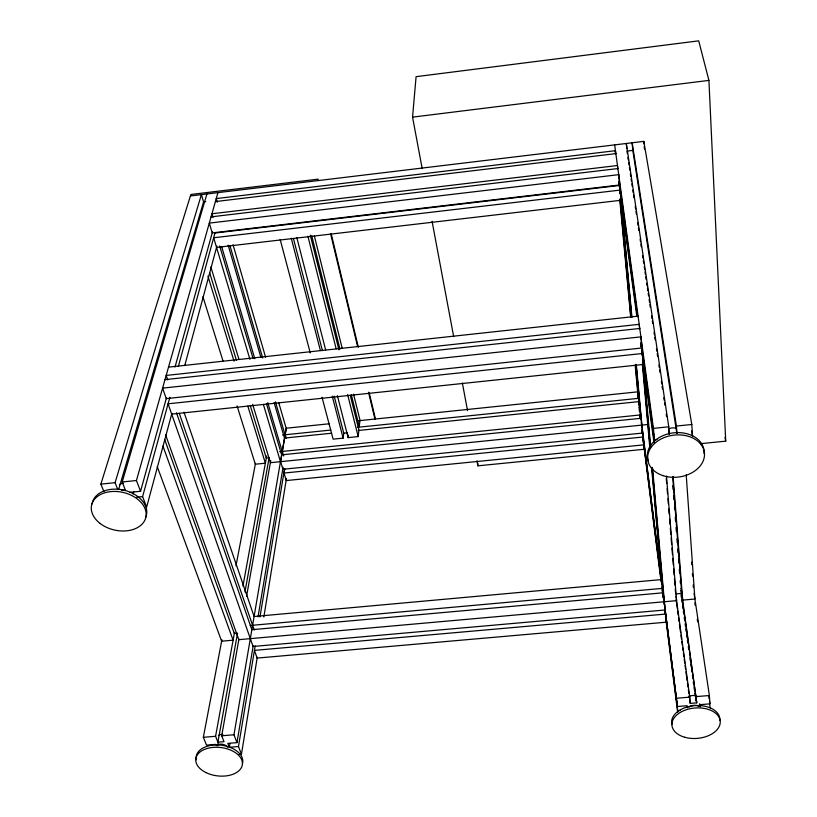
<?xml version="1.0" encoding="UTF-8"?>
<svg xmlns="http://www.w3.org/2000/svg" width="817" height="817" viewBox="0 0 817 817"><rect width="100%" height="100%" fill="white"/><g stroke="black" fill="none" stroke-linecap="round" stroke-linejoin="round"><path stroke-width="1.23" d="M644.797 449.217L477.884 465.833L477.904 463.341M422.185 168.568L412.554 117.137L416.088 76.665L698.709 40.85L708.921 80.403L725.721 441.16L700.435 443.682M337.37 395.642L348.144 437.626L358.183 436.595L358.908 429.956L350.289 395.428M348.144 437.626L348.44 435.134M322.021 397.266L333.122 439.158L343.14 438.137L343.743 433.153L334.194 396.204M239.013 754.469L241.444 754.275L257.263 657.297M263.84 616.998L286.45 478.466M241.444 754.275L238.472 746.534L255.18 645.879M259.98 616.937L284.622 468.468M284.03 473.053L642.989 437.013L643.725 444.877L286.267 480.57L284.03 473.053L284.714 468.938M238.472 746.534L229.342 747.279L227.82 743.378L236.971 742.633L253.188 645.798M258.029 616.876L283.08 467.222M236.971 742.633L233.958 734.769L286.154 428.231L278.709 402.536M636.372 365.393L642.632 433.061L282.907 469.275L280.629 461.656L281.794 454.824L641.028 418.294L636.096 365.087M283.724 455.988L282.376 451.433L284.643 438.055L331.631 433.224M286.205 438.167L285.204 434.756L286.318 428.21L329.445 423.747M229.342 747.279L229.985 743.521M217.639 745.768L218.088 743.256M234.51 632.44L215.576 736.291L217.904 742.173L224.011 741.673L221.693 735.78L238.942 639.047M246.56 596.328L270.754 460.655M317.895 180.608L318.16 179.148L190.861 194.477L100.879 484.124L103.912 491.609M217.904 742.173L237.298 634.492M244.967 591.927L269.089 457.949M242.945 586.146L266.669 456.029M215.637 744.379L206.517 745.124L203.341 737.291L221.918 639.701M235.97 565.885L255.496 463.29M171.825 413.576L146.641 507.153L142.597 496.603L169.885 397.225M184.754 365.556L216.903 246.121M178.31 366.557L215.024 232.835M129.934 492.345L140.555 491.283L166.474 397.818M175.012 367.068L212.532 231.793M140.555 491.283L136.429 480.529L217.925 192.649M133.048 493.979L133.743 491.517M121.815 490.384L125.348 490.026L122.193 481.969L206.905 193.976M118.628 489.516L203.556 201.86L201.401 194.63L115.085 482.684L117.811 489.587M412.554 117.137L708.921 80.403M190.402 195.957L643.827 141.372L691.795 424.493L692.54 436.002L691.693 430.967M203.556 201.86L205.751 201.595M676.864 433.418L632.797 150.399L626.976 151.104L627.354 153.616M215.392 201.585L615.844 153.616M211.072 216.862L617.887 168.557M214.973 233.039L619.521 185.469L619.143 181.384M216.556 247.418L621.094 200.257M168.527 367.139L638.077 316.138M164.993 379.639L639.762 328.475M171.682 414.117L643.357 364.443M358.622 420.735L637.648 391.854L677.426 706.521L687.158 705.725L687.322 707.788M282.58 435.032L285.041 434.777L275.452 401.852M285.204 434.756L330.793 430.059M357.386 427.322L638.486 398.349M358.295 430.488L638.904 401.627M343.743 433.153L347.491 432.765M279.7 451.699L282.202 451.444L267.782 402.648M282.376 451.433L640.589 414.924M268.803 457.816L266.301 458.071L250.268 405.62M280.629 461.656L647.779 424.503M100.879 484.124L115.085 482.684M122.193 481.969L136.429 480.529M614.65 144.885L653.426 428.363L668.755 426.811L669.327 434.205M632.797 150.399L632.144 142.781L676.425 426.035L691.795 424.493M641.182 342.721L654.417 439.822L656.95 439.566M136.715 497.185L142.597 496.603M661.586 579.57L254.097 616.508L183.988 412.166M250.165 625.495L662.699 588.352M663.271 592.785L251.85 629.703L176.503 412.779M237.747 633.155L234.316 633.461L164.717 439.648M203.341 737.291L215.576 736.291M221.693 735.78L233.958 734.769M676.711 698.218L689.762 697.146L690.242 703.386L696.758 702.855L681.01 588.189M696.298 696.605L709.381 695.522L709.922 703.856L700.159 704.663L700.302 706.725M680.214 710.443L677.783 710.637L664.936 609.574M157.232 466.578L221.632 641.202L233.1 640.181L162.961 446.123M165.514 434.664L238.83 639.67L676.588 600.648L666.478 476.097M167.73 379.925L166.178 375.442L639.2 324.339L639.619 329.088M179.291 413.361L254.23 629.978M202.933 296.796L223.051 361.094M237.093 405.988L255.323 464.219L265.362 463.198L247.827 406.1M207.916 276.115L234.03 361.155M210.868 266.965L238.962 359.357M252.647 404.344L270.396 462.698L280.456 461.676L263.391 404.456M209.642 272.684L236.481 360.501M249.961 359.419L213.676 237.767L620.154 190.095L631.909 317.119M213.023 217.434L211.95 213.768L617.478 165.524L617.785 168.833M221.621 246.509L254.792 358.734M219.702 245.988L253.015 358.346M266.413 403.537L281.62 454.834M228.127 245.161L260.94 357.489M274.134 402.669L284.479 438.075M233.008 244.712L265.607 357.274M217.302 202.218L216.239 198.592L615.446 150.685L615.752 153.964M229.985 245.764L262.666 357.948M280.19 239.555L310.256 352.913M291.271 238.258L320.407 350.534M332.253 396.184L343.14 438.137M293.456 238.564L322.419 350.636M296.816 237.604L325.656 349.962M307.927 236.307L336.155 348.818M347.633 394.56L358.183 436.595M311.747 235.756L339.954 349.073M351.29 394.642L359.266 426.668L359.98 420.132L353.557 394.182M310.276 235.102L338.902 349.799M314.382 236.021L342.231 348.461M331.161 233.56L358.346 347.327M369.274 393.089L375.483 419.06M330.619 233.825L357.56 346.428M368.518 392.221L375.023 419.438M724.996 437.422L725.721 441.16M432.06 221.244L453.68 336.645M462.371 383.05L467.538 410.645M476.944 460.819L477.884 465.833M694.062 593.418L709.381 695.522M668.755 426.811L626.312 143.475L626.751 148.561M694.818 602.864L695.196 605.397M697.269 619.276L697.647 621.808M708.788 696.288L709.166 698.811M709.544 701.333L709.922 703.856M627.916 157.395L628.293 159.907M628.671 162.42L629.039 164.942M629.417 167.454L629.795 169.977M630.356 173.745L630.734 176.268M631.112 178.78L631.49 181.292M631.858 183.815L632.235 186.327M632.797 190.106L633.175 192.618M633.553 195.14L633.931 197.653M635.238 206.456L635.616 208.978M635.994 211.491L636.372 214.013M637.679 222.816L638.057 225.329M638.434 227.851L638.812 230.363M640.119 239.167L640.497 241.689M640.875 244.201L641.253 246.724M642.56 255.527L642.938 258.039M643.316 260.562L643.694 263.074M644.256 266.853L644.633 269.365M645.011 271.887L645.379 274.4M645.757 276.912L646.135 279.434M646.696 283.203L647.074 285.725M647.452 288.238L647.82 290.76M648.198 293.272L648.575 295.785M649.137 299.563L649.515 302.076M649.893 304.598L650.261 307.11M651.578 315.913L651.956 318.436M652.334 320.948L652.712 323.471M654.019 332.274L654.397 334.786M654.774 337.309L655.152 339.821M656.459 348.634L656.837 351.147M657.215 353.659L657.593 356.181M658.9 364.985L659.278 367.497M659.656 370.019L660.034 372.532M661.341 381.345L661.719 383.857M662.097 386.37L662.475 388.892M663.792 397.695L664.16 400.218M664.538 402.73L664.915 405.242M666.233 414.056L666.601 416.568M668.674 430.406L669.235 434.184M709.626 704.223L710.187 707.992M699.73 703.733L700.098 706.266M680.949 590.538L696.758 702.855M681.041 594.847L681.398 597.38M681.756 599.903L682.113 602.435M682.644 606.224L683.002 608.757M683.349 611.279L683.706 613.812M684.237 617.601L684.595 620.123M685.126 623.912L685.483 626.445M685.831 628.967L686.188 631.5M686.719 635.289L687.077 637.822M687.434 640.344L687.781 642.867M688.312 646.666L688.67 649.188M689.916 658.032L690.263 660.565M690.804 664.354L691.151 666.876M691.509 669.409L691.866 671.931M692.397 675.73L692.755 678.253M693.286 682.042L693.633 684.575M693.99 687.097L694.348 689.63M694.879 693.419L695.236 695.941M695.584 698.474L695.941 700.996M675.996 596.287L689.762 697.146M619.204 181.486L637.587 316.322M676.149 599.903L677.354 608.736M677.691 611.259L678.212 615.048M678.559 617.57L679.07 621.359M679.417 623.882L680.622 632.715M680.959 635.238L681.48 639.027M681.827 641.549L682.338 645.338M682.685 647.861L683.022 650.383M683.369 652.906L683.89 656.694M684.227 659.217L684.748 663.006M685.085 665.528L685.606 669.317M685.953 671.84L687.148 680.673M687.495 683.196L688.016 686.985M688.353 689.507L688.874 693.296M689.211 695.818L690.242 703.386M618.99 181.517L637.372 316.669M640.988 343.191L654.397 441.711M619.409 185.459L619.133 183.416L619.368 185.939M641.345 346.765L640.916 343.63L641.233 347.123M618.877 183.927L619.225 186.46M619.735 190.249L620.246 194.037L619.664 187.736M636.862 316.547L620.593 196.54L631.633 316.945M642.519 358.234L653.998 442.855M663.251 594.531L663.68 597.86M638.547 400.963L639.027 404.793M639.354 407.315L639.834 411.104M640.314 414.893L640.794 418.682M641.284 422.46L641.6 424.993M642.233 429.987L661.841 584.063M662.168 586.586L662.873 592.182M663.128 594.163L663.608 597.952M664.252 602.997L664.578 605.53M665.058 609.308L677.426 706.521M639.231 407.448L639.711 411.237M640.201 415.026L640.681 418.815M661.719 584.308L642.019 429.905L642.203 432.295M662.199 588.097L662.689 591.886M662.965 594.071L663.486 598.207M640.119 416.507L640.436 419.029M641.856 430.161L642.203 432.949M642.683 436.738L660.984 580.938M662.117 589.792L662.434 592.325M664.681 610.033L664.997 612.556M665.487 616.355L677.681 712.485M642.162 429.916L642.346 431.887M620.542 198.582L631.561 317.507M635.902 364.321L640.926 418.498M620.083 199.154L630.918 317.006M635.493 364.933L639.456 407.571M640.181 415.424L640.508 418.937M615.242 151.216L615.477 153.749M619.715 199.195L630.693 317.067M635.177 365.24L638.179 397.491M639.272 409.215L639.476 411.441M641.141 342.762L641.529 347.174M641.794 351.31L642.213 355.977M642.662 361.043L650.322 447.154M652.119 467.416L663.71 597.727M664.282 603.252L664.466 605.295M664.762 609.574L665.089 613.22M642.54 361.911L650.199 447.93M652.007 468.172L663.149 593.295M663.159 594.378L663.424 597.441M642.336 363.81L649.811 447.573M651.619 467.886L662.005 584.267M662.995 595.348L663.2 597.656M650.679 446.93L642.387 353.506L168.077 403.812L253.066 646.482L665.14 609.982L652.589 468.498M653.426 428.363L654.417 439.822M666.274 478.445L666.682 483.521M667.101 488.597L667.509 493.672M667.928 498.748L668.337 503.823M668.755 508.899L669.164 513.975M669.572 519.05L669.991 524.126M670.297 527.935L670.818 534.277M671.125 538.086L671.645 544.428M671.952 548.238L672.473 554.59M672.779 558.389L673.3 564.741M673.606 568.54L674.127 574.892M674.433 578.702L674.954 585.043M675.261 588.853L675.669 593.928L681.746 593.377L672.667 476.536M643.827 141.372L644.031 143.915M644.235 146.437L644.439 149M673.137 476.719L682.685 600.107L694.899 599.024L686.219 474.83M672.779 485.655L673.075 489.454M673.565 495.796L673.862 499.595M674.454 507.204L674.658 509.737M675.25 517.345L675.547 521.144M676.037 527.486L676.333 531.285M676.936 538.883L677.232 542.692M677.722 549.024L678.018 552.833M678.508 559.165L678.815 562.964M679.305 569.306L679.601 573.105M680.193 580.713L680.387 583.246M676.425 426.035L676.966 433.439M691.591 562.096L691.764 564.639M692.397 573.534L692.571 576.077M693.204 584.982L693.378 587.525M119.476 484.849A7.312 5.147 13 0 1 123.387 483.235M92.127 503.895A27.747 19.281 12.7 0 1 124.93 490.425A27.747 19.281 12.7 0 1 145.487 517.835M668.745 428.884A7.506 5.617 -7.5 0 1 676.302 428.414M648.361 460.992A28.483 21.068 -7.3 0 1 672.82 432.939A28.483 21.068 -7.3 0 1 704.05 453.517M218.323 735.586A6.189 3.83 7 0 1 222.878 734.381M216.168 745.655A6.291 3.871 6.9 0 1 222.183 744.226A6.291 3.871 6.9 0 1 227.463 747.208M196.458 759.79A23.417 14.277 6.8 0 1 219.793 745.043A23.417 14.277 6.8 0 1 242.455 763.589M689.007 696.462A6.393 4.085 -5 0 1 696.544 696.094M688.884 707.256A6.505 4.126 -4.9 0 1 698.964 706.439M671.921 724.526A24.204 15.237 -4.8 0 1 694.521 705.633A24.204 15.237 -4.8 0 1 719.838 720.543M618.724 174.664L209.305 223.112L212.226 232.906L619.684 184.979L618.724 174.664M640.916 336.87L162.583 388.136L166.26 398.614L641.896 347.991L640.916 336.87M665.508 614.078L254.434 650.373L257.13 658.083L666.223 622.197L665.508 614.078M100.225 523.544A27.798 19.291 12.7 0 0 145.528 518.468A27.798 19.291 12.7 0 0 110.418 491.65A27.798 19.291 12.7 0 0 100.225 523.544M662.863 475.596A28.534 21.079 -7.3 0 0 704.489 453.609A28.534 21.079 -7.3 0 0 660.882 439.086A28.534 21.079 -7.3 0 0 662.863 475.596M205.945 772.576A23.458 14.277 6.8 0 0 242.373 764.518A23.458 14.277 6.8 0 0 208.948 748.025A23.458 14.277 6.8 0 0 205.945 772.576M684.83 737.281A24.234 15.237 -4.8 0 0 720.237 721.34A24.234 15.237 -4.8 0 0 683.145 710.943A24.234 15.237 -4.8 0 0 684.83 737.281"/></g></svg>
